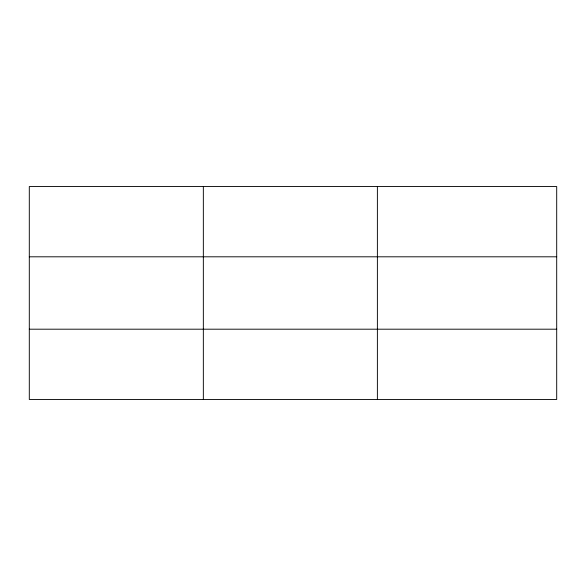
<?xml version="1.0" encoding="UTF-8"?>
<svg xmlns="http://www.w3.org/2000/svg" width="586" height="586" viewBox="0 0 586 586"><rect width="100%" height="100%" fill="white"/><g stroke="black" fill="none" stroke-linecap="round" stroke-linejoin="round"><path stroke-width="0.88" d="M203.342 186.553L203.342 399.447M377.384 186.553L377.384 399.447M556.7 256.807L556.7 186.553L29.3 186.553L29.3 399.447L556.7 399.447L556.7 256.807L29.3 256.807M29.3 329.193L556.7 329.193"/></g></svg>
